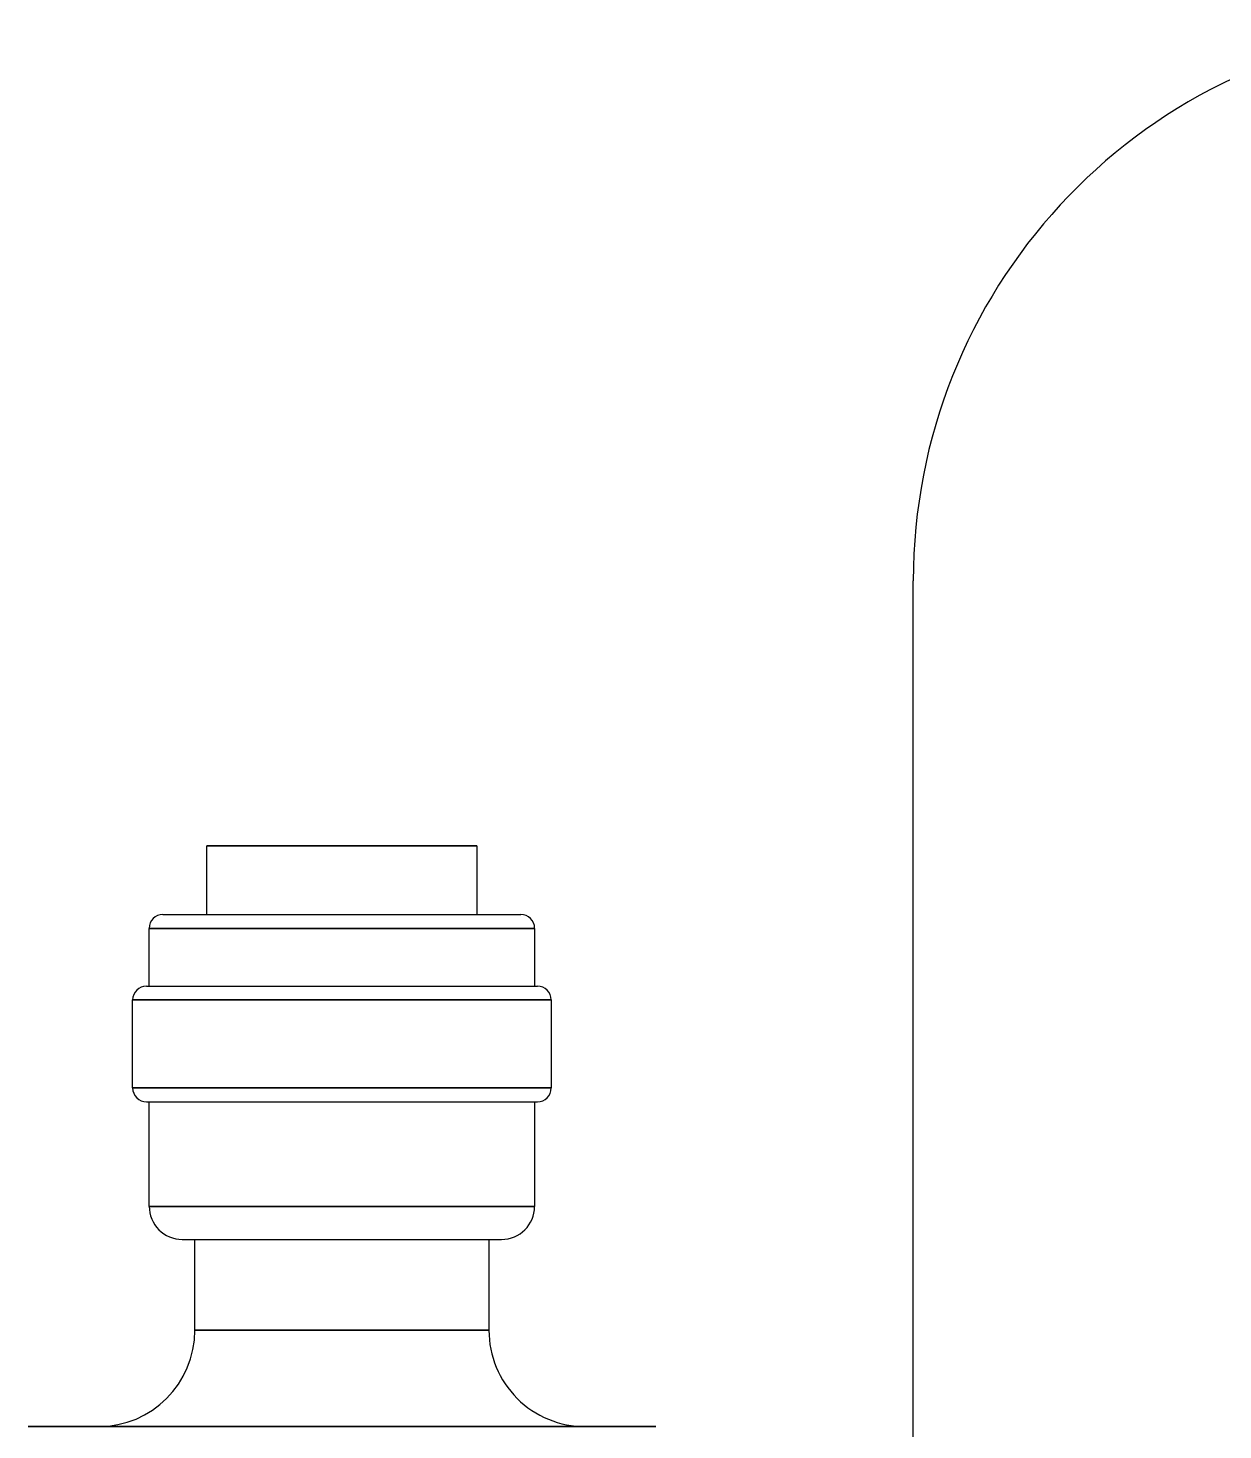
# Model space of a CAD drawing. Header units: millimetres. Extents: x 0 to 356400, y 0 to 68257.
# Drawn here: x 66626.288 to 66628.024, y 6883.671 to 6885.708 of the extents above; entities that cross this region are included whole.
import ezdxf

# ---------------------------------------------------------------- set-up
doc = ezdxf.new("R2010")
doc.units = ezdxf.units.MM
doc.header["$LTSCALE"] = 75
doc.layers.add('8', color=8, linetype='Continuous')

# ---------------------------------------------------------------- blocks, each defined once
blk = doc.blocks.new('G$C7369CDF7')
at = {"layer": '8'}
for p, q in [((12110.595, 50385.135), (12054.662, 50385.134)), ((12085.386, 50364.381), (12085.386, 50375.781)), ((12085.386, 50375.781), (12085.386, 50352.981)), ((12069.886, 50371.981), (12073.086, 50371.981)), ((12069.886, 50371.981), (12073.086, 50371.981)), ((12069.886, 50371.981), (12073.086, 50371.981)), ((12069.886, 50364.381), (12069.886, 50371.981)), ((12069.886, 50371.981), (12069.886, 50356.781)), ((12073.086, 50364.58), (12073.086, 50371.981)), ((12073.086, 50371.981), (12073.086, 50356.781)), ((12067.286, 50371.381), (12069.386, 50371.381)), ((12067.286, 50371.381), (12069.386, 50371.381)), ((12067.286, 50371.381), (12069.386, 50371.381)), ((12067.286, 50364.381), (12067.286, 50371.381)), ((12067.286, 50371.381), (12067.286, 50357.381)), ((12073.586, 50371.381), (12077.386, 50371.381)), ((12073.586, 50371.381), (12077.386, 50371.381)), ((12073.586, 50371.381), (12077.386, 50371.381)), ((12077.386, 50364.58), (12077.386, 50371.381)), ((12077.386, 50371.381), (12077.386, 50357.381)), ((12064.286, 50369.281), (12066.786, 50369.281)), ((12064.286, 50369.281), (12066.786, 50369.281)), ((12064.286, 50369.281), (12066.786, 50369.281)), ((12064.286, 50364.381), (12064.286, 50369.281)), ((12064.286, 50369.281), (12064.286, 50359.481)), ((12078.586, 50369.721), (12081.886, 50369.721)), ((12078.586, 50369.721), (12081.886, 50369.721)), ((12078.586, 50369.721), (12081.886, 50369.721)), ((12081.886, 50359.041), (12081.886, 50369.721)), ((12081.886, 50369.721), (12081.886, 50364.163)), ((12064.286, 50359.481), (12064.286, 50364.381)), ((12067.286, 50357.381), (12067.286, 50364.381)), ((12069.886, 50356.781), (12069.886, 50364.381)), ((12073.086, 50356.781), (12073.086, 50364.58)), ((12077.386, 50357.381), (12077.386, 50364.58)), ((12085.386, 50352.981), (12085.386, 50364.381)), ((12081.886, 50364.163), (12081.886, 50359.041)), ((12066.786, 50359.481), (12064.286, 50359.481)), ((12066.786, 50359.481), (12064.286, 50359.481)), ((12066.786, 50359.481), (12064.286, 50359.481)), ((12081.886, 50359.041), (12078.586, 50359.041)), ((12081.886, 50359.041), (12078.586, 50359.041)), ((12081.886, 50359.041), (12078.586, 50359.041)), ((12069.386, 50357.381), (12067.286, 50357.381)), ((12069.386, 50357.381), (12067.286, 50357.381)), ((12069.386, 50357.381), (12067.286, 50357.381)), ((12077.386, 50357.381), (12073.586, 50357.381)), ((12077.386, 50357.381), (12073.586, 50357.381)), ((12077.386, 50357.381), (12073.586, 50357.381)), ((12073.086, 50356.781), (12069.886, 50356.781)), ((12073.086, 50356.781), (12069.886, 50356.781)), ((12073.086, 50356.781), (12069.886, 50356.781))]:
    blk.add_line(p, q, dxfattribs=at)
for centre, radius, start, end in [((12054.668, 50405.287), 20.153, 184.6709, 269.9842), ((12081.886, 50373.221), 3.5, 270, 0), ((12081.886, 50373.221), 3.5, 270, 0), ((12081.886, 50373.221), 3.5, 270, 0), ((12069.886, 50371.481), 0.5, 90, 180), ((12069.886, 50371.481), 0.5, 90, 180), ((12069.886, 50371.481), 0.5, 90, 180), ((12073.086, 50371.481), 0.5, 0, 90), ((12073.086, 50371.481), 0.5, 0, 90), ((12073.086, 50371.481), 0.5, 0, 90), ((12067.286, 50370.881), 0.5, 90, 180), ((12067.286, 50370.881), 0.5, 90, 180), ((12067.286, 50370.881), 0.5, 90, 180), ((12077.386, 50370.181), 1.2, 0, 90), ((12077.386, 50370.181), 1.2, 0, 90), ((12077.386, 50370.181), 1.2, 0, 90), ((12077.386, 50358.581), 1.2, 270, 0), ((12077.386, 50358.581), 1.2, 270, 0), ((12077.386, 50358.581), 1.2, 270, 0), ((12081.886, 50355.541), 3.5, 0, 90), ((12081.886, 50355.541), 3.5, 0, 90), ((12081.886, 50355.541), 3.5, 0, 90), ((12067.286, 50357.881), 0.5, 180, 270), ((12067.286, 50357.881), 0.5, 180, 270), ((12067.286, 50357.881), 0.5, 180, 270), ((12069.886, 50357.281), 0.5, 180, 270), ((12069.886, 50357.281), 0.5, 180, 270), ((12069.886, 50357.281), 0.5, 180, 270), ((12073.086, 50357.281), 0.5, 270, 0), ((12073.086, 50357.281), 0.5, 270, 0), ((12073.086, 50357.281), 0.5, 270, 0)]:
    blk.add_arc(centre, radius, start, end, dxfattribs=at)
for points, knots in [([(12069.386, 50364.381), (12069.386, 50365.311), (12069.386, 50367.172), (12069.386, 50369.518), (12069.386, 50371.16), (12069.386, 50371.374), (12069.386, 50371.481)], [0, 0, 0, 0, 0.24998, 0.499997, 0.749999, 1, 1, 1, 1]), ([(12069.386, 50364.381), (12069.386, 50365.311), (12069.386, 50367.172), (12069.386, 50369.518), (12069.386, 50371.16), (12069.386, 50371.374), (12069.386, 50371.481)], [0, 0, 0, 0, 0.24998, 0.499997, 0.749999, 1, 1, 1, 1]), ([(12069.386, 50364.381), (12069.386, 50365.311), (12069.386, 50367.172), (12069.386, 50369.518), (12069.386, 50371.16), (12069.386, 50371.374), (12069.386, 50371.481)], [0, 0, 0, 0, 0.24998, 0.499997, 0.749999, 1, 1, 1, 1]), ([(12073.586, 50364.381), (12073.586, 50365.311), (12073.586, 50367.172), (12073.586, 50369.518), (12073.586, 50371.16), (12073.586, 50371.374), (12073.586, 50371.481)], [0, 0, 0, 0, 0.24998, 0.499997, 0.749999, 1, 1, 1, 1]), ([(12073.586, 50364.381), (12073.586, 50365.311), (12073.586, 50367.172), (12073.586, 50369.518), (12073.586, 50371.16), (12073.586, 50371.374), (12073.586, 50371.481)], [0, 0, 0, 0, 0.24998, 0.499997, 0.749999, 1, 1, 1, 1]), ([(12073.586, 50364.381), (12073.586, 50365.311), (12073.586, 50367.172), (12073.586, 50369.518), (12073.586, 50371.16), (12073.586, 50371.374), (12073.586, 50371.481)], [0, 0, 0, 0, 0.24998, 0.499997, 0.749999, 1, 1, 1, 1]), ([(12066.786, 50364.381), (12066.786, 50365.232), (12066.786, 50366.936), (12066.786, 50369.084), (12066.786, 50370.587), (12066.786, 50370.783), (12066.786, 50370.881)], [0, 0, 0, 0, 0.24998, 0.499997, 0.749999, 1, 1, 1, 1]), ([(12066.786, 50364.381), (12066.786, 50365.232), (12066.786, 50366.936), (12066.786, 50369.084), (12066.786, 50370.587), (12066.786, 50370.783), (12066.786, 50370.881)], [0, 0, 0, 0, 0.24998, 0.499997, 0.749999, 1, 1, 1, 1]), ([(12066.786, 50364.381), (12066.786, 50365.232), (12066.786, 50366.936), (12066.786, 50369.084), (12066.786, 50370.587), (12066.786, 50370.783), (12066.786, 50370.881)], [0, 0, 0, 0, 0.24998, 0.499997, 0.749999, 1, 1, 1, 1]), ([(12078.586, 50364.381), (12078.586, 50365.14), (12078.586, 50366.66), (12078.586, 50368.577), (12078.586, 50369.919), (12078.586, 50370.093), (12078.586, 50370.181)], [0, 0, 0, 0, 0.249864, 0.499853, 0.749927, 1, 1, 1, 1]), ([(12078.586, 50364.381), (12078.586, 50365.14), (12078.586, 50366.66), (12078.586, 50368.577), (12078.586, 50369.919), (12078.586, 50370.093), (12078.586, 50370.181)], [0, 0, 0, 0, 0.249864, 0.499853, 0.749927, 1, 1, 1, 1]), ([(12078.586, 50364.381), (12078.586, 50365.14), (12078.586, 50366.66), (12078.586, 50368.577), (12078.586, 50369.919), (12078.586, 50370.093), (12078.586, 50370.181)], [0, 0, 0, 0, 0.249864, 0.499853, 0.749927, 1, 1, 1, 1]), ([(12066.786, 50357.881), (12066.786, 50357.978), (12066.786, 50358.174), (12066.786, 50359.677), (12066.786, 50361.825), (12066.786, 50363.529), (12066.786, 50364.381)], [0, 0, 0, 0, 0.250001, 0.500003, 0.75002, 1, 1, 1, 1]), ([(12066.786, 50357.881), (12066.786, 50357.978), (12066.786, 50358.174), (12066.786, 50359.677), (12066.786, 50361.825), (12066.786, 50363.529), (12066.786, 50364.381)], [0, 0, 0, 0, 0.250001, 0.500003, 0.75002, 1, 1, 1, 1]), ([(12066.786, 50357.881), (12066.786, 50357.978), (12066.786, 50358.174), (12066.786, 50359.677), (12066.786, 50361.825), (12066.786, 50363.529), (12066.786, 50364.381)], [0, 0, 0, 0, 0.250001, 0.500003, 0.75002, 1, 1, 1, 1]), ([(12069.386, 50357.281), (12069.386, 50357.387), (12069.386, 50357.601), (12069.386, 50359.243), (12069.386, 50361.59), (12069.386, 50363.45), (12069.386, 50364.381)], [0, 0, 0, 0, 0.250001, 0.500003, 0.75002, 1, 1, 1, 1]), ([(12069.386, 50357.281), (12069.386, 50357.387), (12069.386, 50357.601), (12069.386, 50359.243), (12069.386, 50361.59), (12069.386, 50363.45), (12069.386, 50364.381)], [0, 0, 0, 0, 0.250001, 0.500003, 0.75002, 1, 1, 1, 1]), ([(12069.386, 50357.281), (12069.386, 50357.387), (12069.386, 50357.601), (12069.386, 50359.243), (12069.386, 50361.59), (12069.386, 50363.45), (12069.386, 50364.381)], [0, 0, 0, 0, 0.250001, 0.500003, 0.75002, 1, 1, 1, 1]), ([(12073.586, 50357.281), (12073.586, 50357.387), (12073.586, 50357.601), (12073.586, 50359.243), (12073.586, 50361.59), (12073.586, 50363.45), (12073.586, 50364.381)], [0, 0, 0, 0, 0.2500008, 0.5000031, 0.7500203, 1, 1, 1, 1]), ([(12073.586, 50357.281), (12073.586, 50357.387), (12073.586, 50357.601), (12073.586, 50359.243), (12073.586, 50361.59), (12073.586, 50363.45), (12073.586, 50364.381)], [0, 0, 0, 0, 0.2500008, 0.5000031, 0.7500203, 1, 1, 1, 1]), ([(12073.586, 50357.281), (12073.586, 50357.387), (12073.586, 50357.601), (12073.586, 50359.243), (12073.586, 50361.59), (12073.586, 50363.45), (12073.586, 50364.381)], [0, 0, 0, 0, 0.2500008, 0.5000031, 0.7500203, 1, 1, 1, 1]), ([(12078.586, 50358.581), (12078.586, 50358.668), (12078.586, 50358.842), (12078.586, 50360.184), (12078.586, 50362.101), (12078.586, 50363.621), (12078.586, 50364.381)], [0, 0, 0, 0, 0.250073, 0.500148, 0.750136, 1, 1, 1, 1]), ([(12078.586, 50358.581), (12078.586, 50358.668), (12078.586, 50358.842), (12078.586, 50360.184), (12078.586, 50362.101), (12078.586, 50363.621), (12078.586, 50364.381)], [0, 0, 0, 0, 0.250073, 0.500148, 0.750136, 1, 1, 1, 1]), ([(12078.586, 50358.581), (12078.586, 50358.668), (12078.586, 50358.842), (12078.586, 50360.184), (12078.586, 50362.101), (12078.586, 50363.621), (12078.586, 50364.381)], [0, 0, 0, 0, 0.250073, 0.500148, 0.750136, 1, 1, 1, 1])]:
    blk.add_open_spline(points, degree=3, knots=knots, dxfattribs=at)

msp = doc.modelspace()

# ---------------------------------------------------------------- block references
at = {"xscale": 0.04000000000000001, "yscale": 0.04000000000000001, "zscale": 0.04000000000000001, "rotation": 270}
msp.add_blockref('G$C7369CDF7', (64612.169, 7367.0912), dxfattribs=at)

doc.saveas('drawing.dxf')
